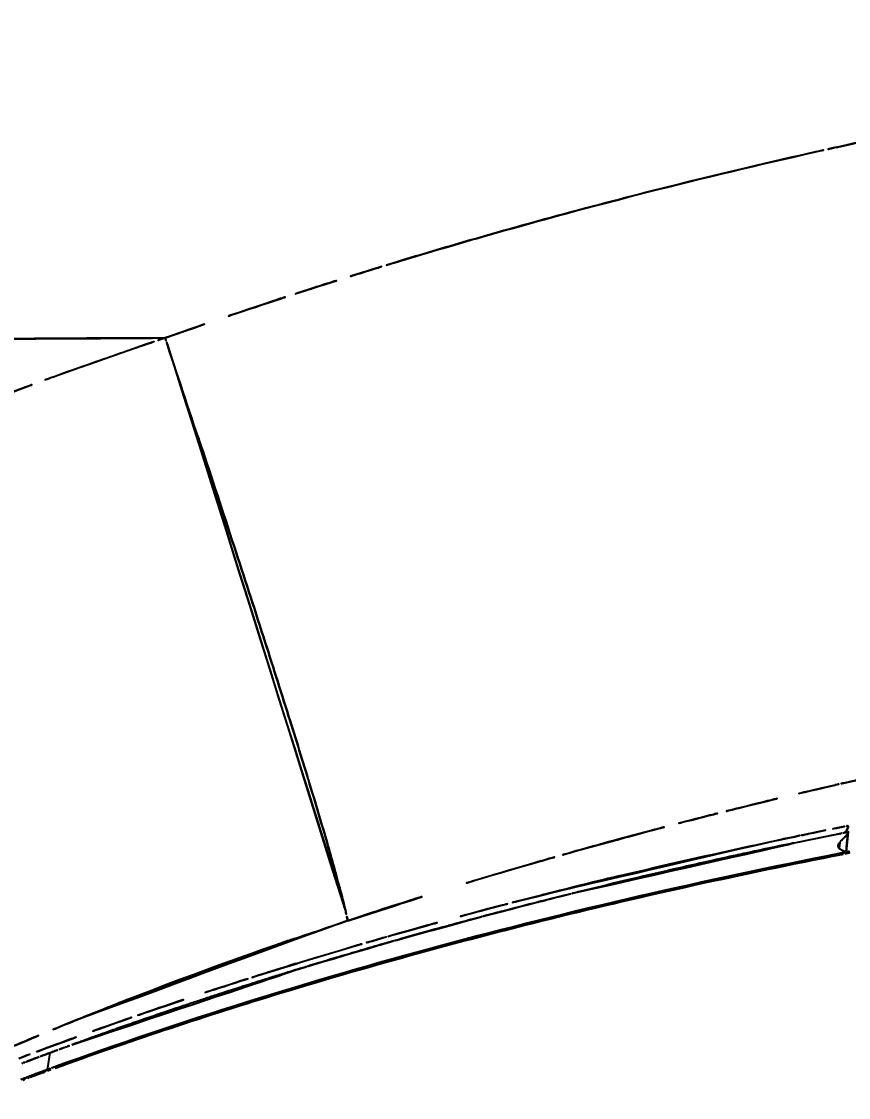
# Model space of a CAD drawing. Extents: x 16296660632 to 16296668616, y -37409619871 to -37409616241.
# Drawn here: x 16296666354.05 to 16296666388.48, y -37409616792.84 to -37409616748.06 of the extents above; entities that cross this region are included whole.
import ezdxf

# ---------------------------------------------------------------- set-up
doc = ezdxf.new("R2010")
doc.units = 0
doc.header["$LTSCALE"] = 10
doc.header["$MEASUREMENT"] = 0
doc.header["$PDMODE"] = 3
doc.header["$PDSIZE"] = -10
doc.layers.get('0').update_dxf_attribs({"linetype": 'CONTINUOUS'})
doc.layers.get('DEFPOINTS').update_dxf_attribs({"linetype": 'CONTINUOUS'})
doc.styles.add('Daelim Dimension', font='')
doc.styles.get('Daelim Dimension').set_extended_font_data('나눔고딕')
doc.dimstyles.new('DEFAULT', dxfattribs={"dimscale": 2, "dimtxt": 2, "dimasz": 2, "dimexe": 0, "dimexo": 2, "dimgap": 1, "dimtad": 1, "dimdec": 1, "dimzin": 9, "dimdsep": 46, "dimtxsty": 'Daelim Dimension', "dimcen": 0.5, "dimclrd": 252, "dimclre": 252, "dimclrt": 3, "dimadec": 1, "dimazin": 0, "dimtfac": 1, "dimtdec": 1, "dimtix": 1, "dimtmove": 0, "dimatfit": 3, "dimfxl": 1, "dimtolj": 1, "dimtzin": 1, "dimlwd": 9, "dimlwe": 9, "dimarcsym": 0})

# ---------------------------------------------------------------- blocks, each defined once
blk = doc.blocks.new('*D16')
at = {"color": 5, "lineweight": 9, "transparency": 16777216}
for p, q in [((16296666147.47109, -37409616641.1646), (16296666147.47109, -37409616937.17432)), ((16296666467.47109, -37409616640.80376), (16296666467.47109, -37409616937.17432)), ((16296666151.47109, -37409616937.17432), (16296666463.47109, -37409616937.17432))]:
    blk.add_line(p, q, dxfattribs=at)
at = {"color": 5, "transparency": 16777216}
for points in [[(16296666151.47109, -37409616936.50766), (16296666151.47109, -37409616937.84099), (16296666147.47109, -37409616937.17432)], [(16296666463.47109, -37409616936.50766), (16296666463.47109, -37409616937.84099), (16296666467.47109, -37409616937.17432)]]:
    blk.add_solid(points, dxfattribs=at)
at = {"layer": 'DEFPOINTS', "color": 0, "transparency": 16777216}
for p in [(16296666467.47109, -37409616636.80376), (16296666147.47109, -37409616637.1646), (16296666467.47109, -37409616937.17432)]:
    blk.add_point(p, dxfattribs=at)
at = {"color": 7, "transparency": 16777216, "insert": (16296666291.23105, -37409616918.8224), "char_height": 30, "attachment_point": 5, "style": 'Daelim Dimension'}
blk.add_mtext('\\A1;320', dxfattribs=at)
blk = doc.blocks.new('*D17')
at = {"color": 5, "lineweight": 9, "ltscale": 0.5, "transparency": 16777216}
for p, q in [((16296666587.9219, -37409616506.424438), (16296666624.81945, -37409616506.424438)), ((16296666624.81945, -37409616510.424438), (16296666624.81945, -37409616827.794708)), ((16296666313.128599, -37409616831.794708), (16296666624.81945, -37409616831.794708))]:
    blk.add_line(p, q, dxfattribs=at)
at = {"color": 5, "ltscale": 0.5, "transparency": 16777216}
for points in [[(16296666624.152781, -37409616510.424438), (16296666625.486111, -37409616510.424438), (16296666624.81945, -37409616506.424438)], [(16296666624.152781, -37409616827.794708), (16296666625.486111, -37409616827.794708), (16296666624.81945, -37409616831.794708)]]:
    blk.add_solid(points, dxfattribs=at)
at = {"layer": 'DEFPOINTS', "color": 0, "ltscale": 0.5, "transparency": 16777216}
for p in [(16296666583.9219, -37409616506.424438), (16296666309.128599, -37409616831.794708), (16296666624.81945, -37409616831.794708)]:
    blk.add_point(p, dxfattribs=at)
at = {"color": 7, "ltscale": 0.5, "transparency": 16777216, "insert": (16296666606.46752, -37409616669.109573), "char_height": 30, "attachment_point": 5, "rotation": 90, "style": 'Daelim Dimension'}
blk.add_mtext('\\A1;325', dxfattribs=at)

msp = doc.modelspace()

# ---------------------------------------------------------------- linework, layer by layer
at = {"linetype": 'Continuous'}
for p, q in [((16296666388.46089, -37409616781.789886), (16296666388.38735, -37409616782.629349)), ((16296666388.319599, -37409616782.642532), (16296666388.3806, -37409616782.635361)), ((16296666388.386629, -37409616782.629547), (16296666388.386141, -37409616782.634758)), ((16296666355.226471, -37409616790.986763), (16296666355.11965, -37409616791.683792)), ((16296666354.41143, -37409616791.998337), (16296666354.932739, -37409616791.806953)), ((16296666355.11965, -37409616791.683792), (16296666354.600691, -37409616791.873909))]:
    msp.add_line(p, q, dxfattribs=at)
for points, start_tangent, end_tangent in [([(16296666387.963289, -37409616753.299393), (16296666391.86224, -37409616752.466988)], (0.976373355, 0.216090426), (0.979479359, 0.201544498)), ([(16296666387.108339, -37409616753.488823), (16296666381.505421, -37409616754.813309), (16296666372.438391, -37409616757.250473), (16296666369.55929, -37409616758.105148)], (-0.975682687, -0.219187806), (-0.956792011, -0.290773191)), ([(16296666369.559469, -37409616758.105751), (16296666373.23517, -37409616757.022552), (16296666387.10861, -37409616753.490028)], (0.95686084, 0.290546612), (0.975649454, 0.219335687)), ([(16296666387.10861, -37409616753.490028), (16296666387.963289, -37409616753.299393)], (0.975649454, 0.219335687), (0.976373355, 0.216090426)), ([(16296666387.963051, -37409616753.298309), (16296666387.108339, -37409616753.488823)], (-0.976406829, -0.215939122), (-0.975682687, -0.219187806)), ([(16296666368.727249, -37409616758.359734), (16296666366.179701, -37409616759.160797)], (-0.955686607, -0.294385986), (-0.952171605, -0.305563798)), ([(16296666368.727369, -37409616758.36013), (16296666369.559469, -37409616758.105751)], (0.955753949, 0.294167281), (0.95686084, 0.290546612)), ([(16296666369.55929, -37409616758.105148), (16296666368.727249, -37409616758.359734)], (-0.956792011, -0.290773191), (-0.955686607, -0.294385986)), ([(16296666366.179661, -37409616759.16069), (16296666368.727369, -37409616758.36013)], (0.952218629, 0.305417226), (0.955753949, 0.294167281)), ([(16296666364.313391, -37409616759.768356), (16296666366.179661, -37409616759.16069)], (0.949483468, 0.313817056), (0.952218629, 0.305417226)), ([(16296666366.179701, -37409616759.160797), (16296666364.31349, -37409616759.768669)], (-0.952171605, -0.305563798), (-0.94946795, -0.313864002)), ([(16296666364.31349, -37409616759.768669), (16296666360.030581, -37409616761.233147)], (-0.94946795, -0.313864002), (-0.942829902, -0.333274326)), ([(16296666360.030609, -37409616761.233437), (16296666364.313391, -37409616759.768356)], (0.942711178, 0.333610005), (0.949483468, 0.313817056)), ([(16296666360.02907, -37409616761.22892), (16296666325.234819, -37409616761.365257), (16296666307.46805, -37409616761.382843)], (-0.99998284, -0.005858312), (-1, 0.000000001)), ([(16296666307.46805, -37409616761.382668), (16296666325.29538, -37409616761.367798), (16296666342.8088, -37409616761.316116), (16296666360.030609, -37409616761.233437)], (0.999999973, -0.000232481), (0.999983666, 0.005715577)), ([(16296666359.27902, -37409616761.481613), (16296666357.000031, -37409616762.267937), (16296666351.02186, -37409616764.472649)], (-0.947118828, -0.32088304), (-0.93264128, -0.360804993)), ([(16296666359.27968, -37409616761.483589), (16296666360.02907, -37409616761.22892)], (0.946152986, 0.323719828), (0.947502489, 0.319748391)), ([(16296666360.02916, -37409616761.228973), (16296666359.27902, -37409616761.481613)], (-0.94827254, -0.317457382), (-0.947118828, -0.32088304)), ([(16296666360.029539, -37409616761.23349), (16296666360.124559, -37409616761.51767)], (0.317182272, -0.948364596), (0.317047334, -0.948409715)), ([(16296666360.125561, -37409616761.517326), (16296666360.030451, -37409616761.232811)], (-0.316986458, 0.948430064), (-0.317121644, 0.948384871)), ([(16296666360.124559, -37409616761.51767), (16296666361.594191, -37409616765.933647), (16296666362.9834, -37409616770.156937), (16296666364.19718, -37409616773.903374), (16296666365.23554, -37409616777.172943), (16296666366.098471, -37409616779.965668), (16296666366.785971, -37409616782.28154), (16296666367.063931, -37409616783.260658), (16296666367.29804, -37409616784.12056), (16296666367.488291, -37409616784.861252), (16296666367.53327, -37409616785.045868)], (0.317047334, -0.948409715), (0.233799522, -0.972284826)), ([(16296666351.020571, -37409616764.469177), (16296666351.676229, -37409616764.223633), (16296666359.27968, -37409616761.483589)], (0.936145244, 0.351613541), (0.946152986, 0.323719828)), ([(16296666367.5324, -37409616785.046082), (16296666367.486851, -37409616784.859032), (16296666367.29668, -37409616784.118347), (16296666367.06266, -37409616783.258469), (16296666366.78479, -37409616782.279381), (16296666366.097521, -37409616779.963623), (16296666365.234871, -37409616777.171051), (16296666364.196831, -37409616773.901703), (16296666362.983419, -37409616770.155533), (16296666361.59462, -37409616765.932571), (16296666360.125561, -37409616761.517326)], (-0.233626744, 0.972326357), (-0.316986458, 0.948430063)), ([(16296666388.33584, -37409616779.740784), (16296666395.91629, -37409616778.125923), (16296666397.257071, -37409616777.864311)], (0.974806234, 0.223053372), (0.981968645, 0.189043858)), ([(16296666387.920691, -37409616779.839279), (16296666384.012831, -37409616780.772743)], (-0.974473503, -0.224502543), (-0.970708322, -0.240261013)), ([(16296666387.92, -37409616779.836304), (16296666388.33584, -37409616779.740784)], (0.974425373, 0.224711352), (0.974806234, 0.223053372)), ([(16296666388.33654, -37409616779.743843), (16296666387.920691, -37409616779.839279)], (-0.974848984, -0.222866458), (-0.974473503, -0.224502543)), ([(16296666384.01239, -37409616780.770943), (16296666387.92, -37409616779.836304)], (0.97062121, 0.240612688), (0.974425373, 0.224711352)), ([(16296666384.012831, -37409616780.772743), (16296666382.418539, -37409616781.173111)], (-0.970708322, -0.240261013), (-0.969043512, -0.246889998)), ([(16296666382.418539, -37409616781.173111), (16296666379.80242, -37409616781.855614)], (-0.969043512, -0.246889998), (-0.966139638, -0.258019766)), ([(16296666382.41823, -37409616781.171913), (16296666384.01239, -37409616780.770943)], (0.968947193, 0.247267744), (0.97062121, 0.240612688)), ([(16296666379.80237, -37409616781.855453), (16296666382.41823, -37409616781.171913)], (0.966037857, 0.258400579), (0.968947193, 0.247267744)), ([(16296666387.12999, -37409616781.802856), (16296666388.17812, -37409616781.588623)], (0.979370286, 0.202073853), (0.980110664, 0.19845172)), ([(16296666388.251949, -37409616781.577003), (16296666387.130131, -37409616781.803467)], (-0.98065058, -0.195766289), (-0.979791815, -0.200019998)), ([(16296666388.17812, -37409616781.588623), (16296666388.253309, -37409616781.573402)], (0.980110665, 0.19845172), (0.980163212, 0.198192021)), ([(16296666388.253309, -37409616781.573402), (16296666388.41124, -37409616781.541512)], (0.980163212, 0.198192021), (0.980273347, 0.197646564)), ([(16296666388.30266, -37409616781.821503), (16296666388.3731, -37409616781.772308), (16296666388.395519, -37409616781.74369)], (0.949013176, 0.315236405), (0.56388344, 0.825854385)), ([(16296666388.479811, -37409616781.531609), (16296666388.251949, -37409616781.577003)], (-0.980821446, -0.19490842), (-0.98065058, -0.195766289)), ([(16296666388.395479, -37409616781.743683), (16296666388.373011, -37409616781.772041), (16296666388.32711, -37409616781.81028)], (-0.570648529, -0.821194408), (-0.863973393, -0.503537462)), ([(16296666388.395519, -37409616781.74369), (16296666388.43227, -37409616781.675407), (16296666388.465281, -37409616781.584671)], (0.56388344, 0.825854385), (0.288425272, 0.957502409)), ([(16296666388.48004, -37409616781.543404), (16296666388.433439, -37409616781.67495), (16296666388.395479, -37409616781.743683)], (-0.267298346, -0.96361382), (-0.570648529, -0.821194408)), ([(16296666388.41124, -37409616781.541512), (16296666388.48275, -37409616781.5271)], (0.980273347, 0.197646564), (0.980323104, 0.197399627)), ([(16296666388.465281, -37409616781.584671), (16296666388.476629, -37409616781.544083)], (0.288425272, 0.957502409), (0.251705239, 0.967803943)), ([(16296666385.56019, -37409616782.128998), (16296666375.837971, -37409616784.380249), (16296666374.827101, -37409616784.638847)], (-0.978539951, -0.206057188), (-0.968240035, -0.250022468)), ([(16296666377.00481, -37409616784.3424), (16296666377.300329, -37409616784.269333), (16296666379.167, -37409616783.816994), (16296666381.193211, -37409616783.343628), (16296666383.38567, -37409616782.851547), (16296666385.752581, -37409616782.343208), (16296666388.30266, -37409616781.821503)], (0.970608762, 0.240662898), (0.98069326, 0.195552371)), ([(16296666377.14715, -37409616782.58271), (16296666379.01561, -37409616782.067383), (16296666379.80237, -37409616781.855453)], (0.962868012, 0.269972574), (0.966037857, 0.258400579)), ([(16296666379.80242, -37409616781.855614), (16296666379.61326, -37409616781.906212), (16296666377.146919, -37409616782.581871)], (-0.966139638, -0.258019766), (-0.962962691, -0.269634669)), ([(16296666388.15542, -37409616781.850967), (16296666377.00478, -37409616784.342262)], (-0.980487866, -0.196579616), (-0.970650871, -0.240493008)), ([(16296666385.56065, -37409616782.131203), (16296666386.166809, -37409616782.003304), (16296666387.12999, -37409616781.802856)], (0.978231408, 0.207517016), (0.979370286, 0.202073853)), ([(16296666387.130131, -37409616781.803467), (16296666385.56019, -37409616782.128998)], (-0.979791815, -0.200019998), (-0.978539951, -0.206057188)), ([(16296666388.12472, -37409616782.209473), (16296666388.103609, -37409616782.23671), (16296666388.079109, -37409616782.274513), (16296666388.06271, -37409616782.308823), (16296666388.053551, -37409616782.339813), (16296666388.05056, -37409616782.367683), (16296666388.05262, -37409616782.392639), (16296666388.05858, -37409616782.414871), (16296666388.067381, -37409616782.43457), (16296666388.07807, -37409616782.451927), (16296666388.08983, -37409616782.46714), (16296666388.097919, -37409616782.476173)], (-0.6345559, -0.772876969), (0.685931177, -0.727666421)), ([(16296666388.41139, -37409616781.905731), (16296666388.39502, -37409616781.927231), (16296666388.3405, -37409616781.989304), (16296666388.28297, -37409616782.047043), (16296666388.227791, -37409616782.100533), (16296666388.1784, -37409616782.149887), (16296666388.136721, -37409616782.195221), (16296666388.12472, -37409616782.209473)], (-0.584323515, -0.811520813), (-0.6345559, -0.77287697)), ([(16296666388.2209, -37409616781.837837), (16296666388.15542, -37409616781.850967)], (-0.980535683, -0.196340965), (-0.980487866, -0.196579616)), ([(16296666388.302679, -37409616781.821487), (16296666388.2209, -37409616781.837837)], (-0.980595254, -0.19604323), (-0.980535683, -0.196340965)), ([(16296666388.30262, -37409616781.821541), (16296666388.35034, -37409616781.811996)], (0.980612536, 0.195956764), (0.980555241, 0.196243266)), ([(16296666388.32711, -37409616781.81028), (16296666388.30262, -37409616781.821541)], (-0.863973393, -0.503537462), (-0.946923658, -0.321458529)), ([(16296666388.35034, -37409616781.811996), (16296666388.302679, -37409616781.821487)], (-0.980695922, -0.19553902), (-0.980807646, -0.194977849)), ([(16296666388.35034, -37409616781.811996), (16296666388.35453, -37409616781.811157), (16296666388.407431, -37409616781.800568), (16296666388.460791, -37409616781.789879)], (0.980555241, 0.196243266), (0.980504772, 0.196495272)), ([(16296666388.45508, -37409616781.791069), (16296666388.40411, -37409616781.801262), (16296666388.35331, -37409616781.811409), (16296666388.35034, -37409616781.811996)], (-0.980582649, -0.196106271), (-0.980695922, -0.19553902)), ([(16296666388.41469, -37409616782.248833), (16296666388.41618, -37409616782.231934), (16296666388.417669, -37409616782.215027), (16296666388.419161, -37409616782.198143), (16296666388.42065, -37409616782.181236), (16296666388.42214, -37409616782.164337), (16296666388.42363, -37409616782.147453), (16296666388.425131, -37409616782.130547), (16296666388.42662, -37409616782.113663), (16296666388.42811, -37409616782.096764), (16296666388.4296, -37409616782.079857), (16296666388.431089, -37409616782.062973), (16296666388.432581, -37409616782.046066), (16296666388.434071, -37409616782.029167), (16296666388.43556, -37409616782.012268), (16296666388.43705, -37409616781.995377), (16296666388.43854, -37409616781.978477), (16296666388.440029, -37409616781.961578), (16296666388.441521, -37409616781.944687), (16296666388.44302, -37409616781.927788), (16296666388.44451, -37409616781.910889), (16296666388.445999, -37409616781.89399), (16296666388.447491, -37409616781.877098), (16296666388.44891, -37409616781.861053)], (0.087891657, 0.99613004), (0.088347211, 0.99608974)), ([(16296666388.46069, -37409616781.789948), (16296666388.438721, -37409616781.860832), (16296666388.41139, -37409616781.905731)], (-0.15012787, -0.988666588), (-0.584323515, -0.811520813)), ([(16296666388.44891, -37409616781.861053), (16296666388.44898, -37409616781.860199), (16296666388.45048, -37409616781.8433), (16296666388.450729, -37409616781.840446)], (0.088347211, 0.99608974), (0.086669996, 0.996237076)), ([(16296666388.450729, -37409616781.840446), (16296666388.451469, -37409616781.831451), (16296666388.452021, -37409616781.824577)], (0.086669995, 0.996237076), (0.099933979, 0.99499407)), ([(16296666388.45532, -37409616781.809219), (16296666388.457741, -37409616781.801804), (16296666388.46069, -37409616781.789948)], (0.29951401, 0.954091902), (0.121074486, 0.992643425)), ([(16296666388.460791, -37409616781.789879), (16296666388.531771, -37409616781.775673)], (0.980509029, 0.196474027), (0.98054792, 0.196279843)), ([(16296666377.146919, -37409616782.581871), (16296666375.67889, -37409616782.998306)], (-0.962962691, -0.269634669), (-0.961102389, -0.27619232)), ([(16296666388.097919, -37409616782.476173), (16296666388.10198, -37409616782.480377), (16296666388.114, -37409616782.491837), (16296666388.125481, -37409616782.501694), (16296666388.136181, -37409616782.510117), (16296666388.14595, -37409616782.517311), (16296666388.16258, -37409616782.528633), (16296666388.17592, -37409616782.53701), (16296666388.187401, -37409616782.543823), (16296666388.19907, -37409616782.550407), (16296666388.2134, -37409616782.55809), (16296666388.233471, -37409616782.568199), (16296666388.246849, -37409616782.57457), (16296666388.262501, -37409616782.581711), (16296666388.275101, -37409616782.587227), (16296666388.289339, -37409616782.593239), (16296666388.30471, -37409616782.599487), (16296666388.320589, -37409616782.605713), (16296666388.33629, -37409616782.611641), (16296666388.35096, -37409616782.616997), (16296666388.363529, -37409616782.621483), (16296666388.37495, -37409616782.625443), (16296666388.38562, -37409616782.630692)], (0.685931177, -0.727666421), (0.741805942, -0.670614602)), ([(16296666388.1901, -37409616782.667976), (16296666388.073971, -37409616782.690903)], (-0.981111963, -0.193440732), (-0.981033505, -0.193838237)), ([(16296666388.190161, -37409616782.6679), (16296666388.319599, -37409616782.642532)], (0.981283789, 0.192567196), (0.981375206, 0.192100769)), ([(16296666388.319679, -37409616782.642464), (16296666388.1901, -37409616782.667976)], (-0.981199091, -0.192998302), (-0.981111962, -0.193440733)), ([(16296666388.319611, -37409616782.642548), (16296666388.228201, -37409616782.695129)], (-0.61310839, -0.789998799), (-0.981105403, -0.193474001)), ([(16296666388.386141, -37409616782.634758), (16296666388.36025, -37409616782.637817), (16296666388.33992, -37409616782.64019), (16296666388.319611, -37409616782.642548)], (-0.993006481, -0.118059852), (-0.99340771, -0.114634731)), ([(16296666388.386141, -37409616782.634491), (16296666388.384859, -37409616782.586929)], (-0.042038628, 0.999115986), (0.05586855, 0.998438133)), ([(16296666388.384859, -37409616782.586929), (16296666388.38636, -37409616782.569878), (16296666388.38785, -37409616782.552979), (16296666388.389339, -37409616782.536079), (16296666388.390829, -37409616782.51918), (16296666388.39233, -37409616782.502289), (16296666388.39382, -37409616782.48539), (16296666388.39481, -37409616782.474129)], (0.055868549, 0.998438133), (0.087895452, 0.996129705)), ([(16296666388.38735, -37409616782.629349), (16296666388.454241, -37409616782.616386)], (0.981729331, 0.190282739), (0.981764776, 0.190099778)), ([(16296666388.39481, -37409616782.474129), (16296666388.395309, -37409616782.468491), (16296666388.396799, -37409616782.451599), (16296666388.398291, -37409616782.4347), (16296666388.39978, -37409616782.417801), (16296666388.40127, -37409616782.400902), (16296666388.40276, -37409616782.38401), (16296666388.404249, -37409616782.367111), (16296666388.405741, -37409616782.350212), (16296666388.40723, -37409616782.333313)], (0.087895452, 0.996129705), (0.087891622, 0.996130043)), ([(16296666388.40723, -37409616782.333313), (16296666388.40873, -37409616782.316422), (16296666388.410219, -37409616782.299522), (16296666388.411711, -37409616782.282623), (16296666388.4132, -37409616782.265717), (16296666388.41469, -37409616782.248833)], (0.087891622, 0.996130043), (0.087891657, 0.99613004)), ([(16296666388.45425, -37409616782.616463), (16296666388.386629, -37409616782.629547)], (-0.981782647, -0.190007459), (-0.981744468, -0.190204625)), ([(16296666388.45443, -37409616782.616364), (16296666388.61261, -37409616782.585762)], (0.981764877, 0.190099256), (0.981848907, 0.189664768)), ([(16296666388.465879, -37409616782.672638), (16296666388.624069, -37409616782.642082)], (0.981808325, 0.18987473), (0.981896341, 0.189419045)), ([(16296666355.43243, -37409616791.57003), (16296666365.84573, -37409616788.13369), (16296666376.93494, -37409616785.134033), (16296666388.073629, -37409616782.690804)], (0.940084221, 0.340942308), (0.981201152, 0.192987822)), ([(16296666388.073971, -37409616782.690903), (16296666371.49663, -37409616786.527786), (16296666355.432949, -37409616791.569847)], (-0.981033505, -0.193838237), (-0.94008323, -0.340945041)), ([(16296666355.45207, -37409616791.618797), (16296666364.540791, -37409616788.586143), (16296666376.01597, -37409616785.418907), (16296666388.2017, -37409616782.724838)], (0.940176245, 0.340688464), (0.981197129, 0.193008276)), ([(16296666375.67889, -37409616782.998306), (16296666367.63319, -37409616785.480988)], (-0.961102389, -0.27619232), (-0.949455596, -0.313901373)), ([(16296666374.828011, -37409616784.642349), (16296666385.56065, -37409616782.131203)], (0.968384384, 0.249462792), (0.978231408, 0.207517016)), ([(16296666375.67927, -37409616782.999634), (16296666377.14715, -37409616782.58271)], (0.961017388, 0.276487938), (0.962868012, 0.269972574)), ([(16296666388.073629, -37409616782.690804), (16296666388.190161, -37409616782.6679)], (0.981201152, 0.192987822), (0.981283789, 0.192567196)), ([(16296666388.076111, -37409616782.684517), (16296666388.097919, -37409616782.689919)], (0.964796911, -0.262996046), (0.976266994, -0.216570444)), ([(16296666388.097919, -37409616782.689919), (16296666388.199829, -37409616782.698792)], (0.976266993, -0.216570446), (0.997442701, 0.07147068)), ([(16296666388.201521, -37409616782.723869), (16296666388.3304, -37409616782.698868)], (0.981661259, 0.190633609), (0.981732954, 0.190264044)), ([(16296666388.207661, -37409616782.698097), (16296666388.319679, -37409616782.642464)], (0.994777379, 0.102068436), (0.610582633, 0.791952554)), ([(16296666388.228201, -37409616782.695129), (16296666388.19969, -37409616782.698914)], (-0.981105403, -0.193474001), (-0.997318618, -0.073181791)), ([(16296666388.3304, -37409616782.698868), (16296666388.396049, -37409616782.68615)], (0.981732954, 0.190264044), (0.981769475, 0.190075507)), ([(16296666388.396049, -37409616782.68615), (16296666388.465879, -37409616782.672638)], (0.981769475, 0.190075507), (0.981808325, 0.189874729)), ([(16296666367.63386, -37409616785.483002), (16296666375.67927, -37409616782.999634)], (0.949522317, 0.31369949), (0.961017388, 0.276487938)), ([(16296666376.923519, -37409616784.362411), (16296666373.34491, -37409616785.280708)], (-0.970565528, -0.240837197), (-0.966575131, -0.256383535)), ([(16296666377.00478, -37409616784.342262), (16296666376.923519, -37409616784.362411)], (-0.970650871, -0.240493007), (-0.970565528, -0.240837197)), ([(16296666373.947029, -37409616784.867973), (16296666369.72929, -37409616786.019127)], (-0.967240827, -0.253860559), (-0.962042431, -0.272899911)), ([(16296666373.3451, -37409616785.281418), (16296666374.013781, -37409616785.105057), (16296666375.58523, -37409616784.699081), (16296666377.00481, -37409616784.3424)], (0.966543918, 0.256501179), (0.970608762, 0.240662898)), ([(16296666373.947809, -37409616784.870949), (16296666374.828011, -37409616784.642349)], (0.967390693, 0.253288859), (0.968384384, 0.249462792)), ([(16296666374.827101, -37409616784.638847), (16296666373.947029, -37409616784.867973)], (-0.968240035, -0.250022468), (-0.967240827, -0.253860559)), ([(16296666367.53327, -37409616785.045868), (16296666367.634701, -37409616785.482811)], (0.233799522, -0.972284826), (0.217885725, -0.975974288)), ([(16296666367.633181, -37409616785.480507), (16296666367.5324, -37409616785.046082)], (-0.217790578, 0.975995525), (-0.233626744, 0.972326357)), ([(16296666369.729469, -37409616786.019753), (16296666373.947809, -37409616784.870949)], (0.962171804, 0.272443425), (0.967390693, 0.253288859)), ([(16296666373.15172, -37409616785.332039), (16296666369.67498, -37409616786.288048)], (-0.966346358, -0.257244467), (-0.961979792, -0.273120632)), ([(16296666373.15192, -37409616785.332771), (16296666373.3451, -37409616785.281418)], (0.966316371, 0.257357087), (0.966543918, 0.256501179)), ([(16296666373.34491, -37409616785.280708), (16296666373.15172, -37409616785.332039)], (-0.966575131, -0.256383535), (-0.966346358, -0.257244467)), ([(16296666356.37999, -37409616789.599983), (16296666358.371969, -37409616788.809067), (16296666364.879721, -37409616786.413857), (16296666367.633181, -37409616785.480507)], (0.927104499, 0.374802946), (0.949374854, 0.314145487)), ([(16296666367.63319, -37409616785.480988), (16296666362.80356, -37409616787.148643), (16296666358.174219, -37409616788.88649), (16296666356.37998, -37409616789.599953)], (-0.949379091, -0.314132681), (-0.927137257, -0.374721906)), ([(16296666369.675249, -37409616786.288979), (16296666370.083521, -37409616786.1735), (16296666371.270651, -37409616785.842598), (16296666372.578171, -37409616785.486389), (16296666373.15192, -37409616785.332771)], (0.961981522, 0.27311454), (0.966316371, 0.257357087)), ([(16296666368.642719, -37409616786.330612), (16296666369.005671, -37409616786.226089), (16296666369.729469, -37409616786.019753)], (0.960697676, 0.277596785), (0.962171804, 0.272443425)), ([(16296666369.72929, -37409616786.019127), (16296666368.642679, -37409616786.330467)], (-0.962042431, -0.272899911), (-0.960587184, -0.277978889)), ([(16296666368.03829, -37409616786.50634), (16296666364.32111, -37409616787.631897), (16296666363.931351, -37409616787.75441)], (-0.959756095, -0.280834894), (-0.953677111, -0.300832126)), ([(16296666365.99065, -37409616787.371117), (16296666366.387131, -37409616787.251137), (16296666367.168489, -37409616787.017242), (16296666368.04002, -37409616786.760246), (16296666369.00918, -37409616786.47924), (16296666369.45402, -37409616786.351913)], (0.956851941, 0.290575916), (0.961689674, 0.274140421)), ([(16296666369.45376, -37409616786.350983), (16296666365.990471, -37409616787.370506)], (-0.961685402, -0.274155406), (-0.956802189, -0.290739696)), ([(16296666367.950581, -37409616786.531914), (16296666368.642719, -37409616786.330612)], (0.959731102, 0.280920295), (0.960697676, 0.277596784)), ([(16296666368.642679, -37409616786.330467), (16296666368.03829, -37409616786.50634)], (-0.960587184, -0.277978889), (-0.959756095, -0.280834894)), ([(16296666369.45402, -37409616786.351913), (16296666369.675249, -37409616786.288979)], (0.961689674, 0.274140421), (0.961981522, 0.273114541)), ([(16296666369.67498, -37409616786.288048), (16296666369.45376, -37409616786.350983)], (-0.961979792, -0.273120632), (-0.961685402, -0.274155406)), ([(16296666363.931089, -37409616787.753593), (16296666367.950581, -37409616786.531914)], (0.953676892, 0.300832819), (0.959731102, 0.280920295)), ([(16296666356.145121, -37409616790.649101), (16296666356.32478, -37409616790.583748), (16296666356.510799, -37409616790.516296), (16296666356.71055, -37409616790.44416), (16296666356.914841, -37409616790.370644), (16296666357.12874, -37409616790.293983), (16296666357.36862, -37409616790.208366), (16296666357.6404, -37409616790.111832), (16296666357.942329, -37409616790.005157), (16296666358.26775, -37409616789.890869), (16296666358.609909, -37409616789.771439), (16296666358.962061, -37409616789.649323), (16296666359.317419, -37409616789.526894), (16296666359.66918, -37409616789.406509), (16296666360.010509, -37409616789.290443), (16296666360.334579, -37409616789.180923), (16296666360.635349, -37409616789.079857), (16296666360.914551, -37409616788.986549), (16296666361.17885, -37409616788.898659), (16296666361.435061, -37409616788.813873), (16296666361.690029, -37409616788.729889), (16296666361.9506, -37409616788.644478), (16296666362.22365, -37409616788.555397), (16296666362.51605, -37409616788.460533), (16296666362.834709, -37409616788.357689), (16296666363.186569, -37409616788.24485), (16296666363.57859, -37409616788.119987), (16296666364.01774, -37409616787.981171), (16296666364.51107, -37409616787.826553), (16296666365.065651, -37409616787.654404), (16296666365.688601, -37409616787.463097), (16296666365.85391, -37409616787.412689)], (0.939566679, 0.342365969), (0.956650027, 0.291239979)), ([(16296666365.853729, -37409616787.412109), (16296666355.226471, -37409616790.986763)], (-0.956598448, -0.291409349), (-0.937797223, -0.347183481)), ([(16296666365.85391, -37409616787.412689), (16296666365.99065, -37409616787.371117)], (0.956650027, 0.291239979), (0.956851941, 0.290575916)), ([(16296666365.990471, -37409616787.370506), (16296666365.853729, -37409616787.412109)], (-0.956802189, -0.290739696), (-0.956598448, -0.291409349)), ([(16296666363.18734, -37409616787.990707), (16296666359.312149, -37409616789.27523)], (-0.952487013, -0.304579203), (-0.945754245, -0.324882914)), ([(16296666363.18708, -37409616787.989906), (16296666363.931089, -37409616787.753593)], (0.952469276, 0.304634665), (0.953676892, 0.300832819)), ([(16296666363.931351, -37409616787.75441), (16296666363.18734, -37409616787.990707)], (-0.953677111, -0.300832126), (-0.952487013, -0.304579203)), ([(16296666359.312059, -37409616789.274971), (16296666363.18708, -37409616787.989906)], (0.945702554, 0.325033352), (0.952469276, 0.304634665)), ([(16296666359.312149, -37409616789.27523), (16296666358.205299, -37409616789.659409)], (-0.945754245, -0.324882914), (-0.943656187, -0.330927484)), ([(16296666356.37998, -37409616789.599953), (16296666353.74444, -37409616790.691429)], (-0.927137257, -0.374721906), (-0.92055014, -0.390624423)), ([(16296666358.205299, -37409616789.659409), (16296666355.14444, -37409616790.764236)], (-0.943656187, -0.330927484), (-0.937413168, -0.348219115)), ([(16296666358.205259, -37409616789.659302), (16296666359.312059, -37409616789.274971)], (0.943614577, 0.331046116), (0.945702554, 0.325033352)), ([(16296666353.74464, -37409616790.691467), (16296666356.37999, -37409616789.599983)], (0.920569837, 0.390578002), (0.927104499, 0.374802946)), ([(16296666355.14537, -37409616790.76387), (16296666358.205259, -37409616789.659302)], (0.937454688, 0.348107322), (0.943614577, 0.331046116)), ([(16296666355.880831, -37409616790.745644), (16296666355.97991, -37409616790.709396), (16296666356.145121, -37409616790.649101)], (0.93901562, 0.34387449), (0.939566679, 0.342365969)), ([(16296666353.93585, -37409616791.218086), (16296666355.14537, -37409616790.76387)], (0.934854684, 0.35503059), (0.937454688, 0.348107321)), ([(16296666354.78829, -37409616791.149918), (16296666354.348841, -37409616791.314934), (16296666354.027399, -37409616791.436501)], (-0.936661376, -0.3502363), (-0.93497602, -0.354710926)), ([(16296666355.14444, -37409616790.764236), (16296666353.938339, -37409616791.21743)], (-0.937413168, -0.348219115), (-0.934764719, -0.355267392)), ([(16296666354.422859, -37409616791.287033), (16296666354.46801, -37409616791.270027), (16296666354.596531, -37409616791.221748), (16296666354.714809, -37409616791.177406), (16296666354.823, -37409616791.13694)], (0.935853454, 0.352389433), (0.936741805, 0.35002113)), ([(16296666354.823, -37409616791.13694), (16296666354.926359, -37409616791.098351), (16296666355.02404, -37409616791.061974), (16296666355.083811, -37409616791.039726)], (0.936741805, 0.35002113), (0.937316047, 0.348480456)), ([(16296666355.083811, -37409616791.039726), (16296666354.78829, -37409616791.149918)], (-0.937311343, -0.348493107), (-0.936661376, -0.3502363)), ([(16296666355.083811, -37409616791.039726), (16296666355.11622, -37409616791.027679), (16296666355.170759, -37409616791.007431), (16296666355.218081, -37409616790.989883), (16296666355.22661, -37409616790.98671)], (0.937316047, 0.348480456), (0.937629193, 0.347637018)), ([(16296666355.22661, -37409616790.98671), (16296666355.336679, -37409616790.945953), (16296666355.39156, -37409616790.925652), (16296666355.455259, -37409616790.902122), (16296666355.5289, -37409616790.874947), (16296666355.613791, -37409616790.843681)], (0.937629193, 0.347637018), (0.938453547, 0.345405472)), ([(16296666355.613791, -37409616790.843681), (16296666355.712999, -37409616790.807198), (16296666355.83497, -37409616790.762444), (16296666355.880831, -37409616790.745644)], (0.938453547, 0.345405472), (0.93901562, 0.34387449)), ([(16296666354.061279, -37409616791.42366), (16296666354.127279, -37409616791.398643)], (0.935043964, 0.354531783), (0.935189386, 0.35414801)), ([(16296666354.127279, -37409616791.398643), (16296666354.17952, -37409616791.378883), (16296666354.23056, -37409616791.359573)], (0.935189386, 0.35414801), (0.935421486, 0.3535345)), ([(16296666354.23056, -37409616791.359573), (16296666354.280399, -37409616791.340736)], (0.935421486, 0.353534501), (0.935533735, 0.353237357)), ([(16296666354.280399, -37409616791.340736), (16296666354.329069, -37409616791.32238), (16296666354.384979, -37409616791.3013)], (0.935533735, 0.353237358), (0.935768692, 0.352614457)), ([(16296666354.384979, -37409616791.3013), (16296666354.422859, -37409616791.287033)], (0.935768692, 0.352614458), (0.935853454, 0.352389434)), ([(16296666355.11965, -37409616791.683792), (16296666355.43243, -37409616791.57003)], (0.939451011, 0.342683233), (0.940084221, 0.340942308)), ([(16296666355.432949, -37409616791.569847), (16296666355.119631, -37409616791.683807)], (-0.94008323, -0.340945041), (-0.939452563, -0.342678979)), ([(16296666354.226721, -37409616792.022034), (16296666354.099239, -37409616792.069397), (16296666354.02832, -37409616792.095352)], (-0.936325729, -0.351132638), (-0.939720984, -0.341942206)), ([(16296666354.1007, -37409616792.113571), (16296666354.3167, -37409616792.03344)], (0.937586062, 0.347753326), (0.937563718, 0.347813564)), ([(16296666354.103121, -37409616792.067871), (16296666354.15066, -37409616792.050323)], (0.938265244, 0.345916654), (0.937831374, 0.347091218)), ([(16296666354.15066, -37409616792.050323), (16296666354.22868, -37409616792.021294)], (0.937831374, 0.347091218), (0.936582886, 0.35044614)), ([(16296666354.22653, -37409616792.016541), (16296666354.274429, -37409616792.01342)], (0.999442494, 0.033387141), (0.995276328, 0.097082594)), ([(16296666354.22868, -37409616792.021294), (16296666354.2428, -37409616792.016006), (16296666354.28734, -37409616791.999229)], (0.936582887, 0.350446139), (0.935442153, 0.353479814)), ([(16296666354.472139, -37409616791.928413), (16296666354.371759, -37409616791.967194), (16296666354.23996, -37409616792.017059), (16296666354.226721, -37409616792.022034)], (-0.929322678, -0.369268683), (-0.936325729, -0.351132639)), ([(16296666354.274429, -37409616792.01342), (16296666354.410521, -37409616791.986)], (0.995276329, 0.097082593), (0.952788121, 0.30363596)), ([(16296666354.28734, -37409616791.999229), (16296666354.373341, -37409616791.966591), (16296666354.472139, -37409616791.928413)], (0.935442153, 0.353479813), (0.929247363, 0.369458168)), ([(16296666354.3167, -37409616792.03344), (16296666354.41412, -37409616791.997307)], (0.937563718, 0.347813564), (0.937606068, 0.347699382)), ([(16296666354.410521, -37409616791.986), (16296666354.44561, -37409616791.973541)], (0.952788121, 0.30363596), (0.930541845, 0.366185573)), ([(16296666354.44668, -37409616791.973106), (16296666354.40782, -37409616791.986862)], (-0.929602026, -0.368564882), (-0.954074337, -0.299569958)), ([(16296666354.44561, -37409616791.973541), (16296666354.600691, -37409616791.873901)], (0.930541845, 0.366185574), (0.702698513, 0.711487737)), ([(16296666354.472139, -37409616791.928413), (16296666354.494089, -37409616791.919601), (16296666354.56673, -37409616791.889008)], (0.929247363, 0.369458168), (0.916323491, 0.400438833)), ([(16296666354.531019, -37409616791.904373), (16296666354.493679, -37409616791.919777), (16296666354.472139, -37409616791.928413)], (-0.921778174, -0.387717679), (-0.929322678, -0.369268684)), ([(16296666354.600691, -37409616791.873909), (16296666354.44668, -37409616791.973106)], (-0.703334593, -0.710858952), (-0.929602027, -0.368564882)), ([(16296666354.566681, -37409616791.889076), (16296666354.531019, -37409616791.904373)], (-0.916190994, -0.40074189), (-0.921778173, -0.387717681)), ([(16296666354.56673, -37409616791.889008), (16296666354.600691, -37409616791.873901)], (0.916323492, 0.400438832), (0.911000495, 0.41240526)), ([(16296666354.600691, -37409616791.873901), (16296666354.566681, -37409616791.889076)], (-0.910125776, -0.414332079), (-0.916190994, -0.40074189)), ([(16296666354.600691, -37409616791.873901), (16296666354.726049, -37409616791.827858)], (0.938582433, 0.345055092), (0.938774362, 0.344532579)), ([(16296666354.725679, -37409616791.833397), (16296666354.750561, -37409616791.834503), (16296666354.79777, -37409616791.833588)], (0.997855124, -0.065461072), (0.998038697, 0.062599995)), ([(16296666354.726049, -37409616791.827858), (16296666354.7738, -37409616791.810333)], (0.938774362, 0.344532579), (0.938847388, 0.344333534)), ([(16296666354.7738, -37409616791.810333), (16296666354.946791, -37409616791.746964)], (0.938847387, 0.344333535), (0.939111516, 0.343612516)), ([(16296666354.79777, -37409616791.833588), (16296666354.886669, -37409616791.820053), (16296666354.93244, -37409616791.806107)], (0.998038697, 0.062599995), (0.940530919, 0.339708096)), ([(16296666354.931009, -37409616791.808533), (16296666355.13728, -37409616791.733208)], (0.93912184, 0.343584297), (0.939541244, 0.342435761)), ([(16296666354.93244, -37409616791.806107), (16296666354.970261, -37409616791.790573)], (0.940530919, 0.339708096), (0.907584946, 0.419868511)), ([(16296666354.946791, -37409616791.746964), (16296666355.06204, -37409616791.704826)], (0.939111515, 0.343612517), (0.939287144, 0.343132133)), ([(16296666355.119631, -37409616791.683807), (16296666354.999531, -37409616791.776909), (16296666354.931, -37409616791.808502)], (-0.702223169, -0.711956895), (-0.9390034, -0.343907857)), ([(16296666354.970261, -37409616791.790573), (16296666355.009939, -37409616791.769867), (16296666355.119631, -37409616791.683807)], (0.907584945, 0.419868512), (0.702227401, 0.711952722)), ([(16296666355.06204, -37409616791.704826), (16296666355.11965, -37409616791.683792)], (0.939287144, 0.343132133), (0.939374819, 0.342892036)), ([(16296666355.13728, -37409616791.733208), (16296666355.45207, -37409616791.618797)], (0.939541244, 0.342435761), (0.940176245, 0.340688464)), ([(16296666354.02832, -37409616792.095352), (16296666354.103121, -37409616792.067871)], (0.939204057, 0.343359489), (0.938265244, 0.345916654))]:
    msp.add_spline(points, degree=3, dxfattribs=dict(at, start_tangent=start_tangent, end_tangent=end_tangent))

# ---------------------------------------------------------------- dimensions: what is measured, and where the dimension line sits
at = {"color": 5, "ltscale": 0.5}
dim = msp.add_linear_dim(base=(16296666624.81945, -37409616831.794708), p1=(16296666583.9219, -37409616506.424438), p2=(16296666309.128599, -37409616831.794708), angle=90, dimstyle='DEFAULT', override={"dimtxt": 15, "dimdec": 0, "dimclrd": 5, "dimclre": 5, "dimclrt": 7}, dxfattribs=at)
dim.commit()
dim.dimension.update_dxf_attribs({"geometry": '*D17', "text_midpoint": (16296666606.46752, -37409616669.109573)})
at = {"color": 5}
dim = msp.add_linear_dim(base=(16296666467.47109, -37409616937.174316), p1=(16296666147.47109, -37409616637.164597), p2=(16296666467.47109, -37409616636.803757), dimstyle='DEFAULT', override={"dimtxt": 15, "dimclrd": 5, "dimclre": 5, "dimclrt": 7}, dxfattribs=at)
dim.commit()
dim.dimension.update_dxf_attribs({"geometry": '*D16', "text_midpoint": (16296666291.23105, -37409616937.174316), "dimtype": 160})

doc.saveas('drawing.dxf')
